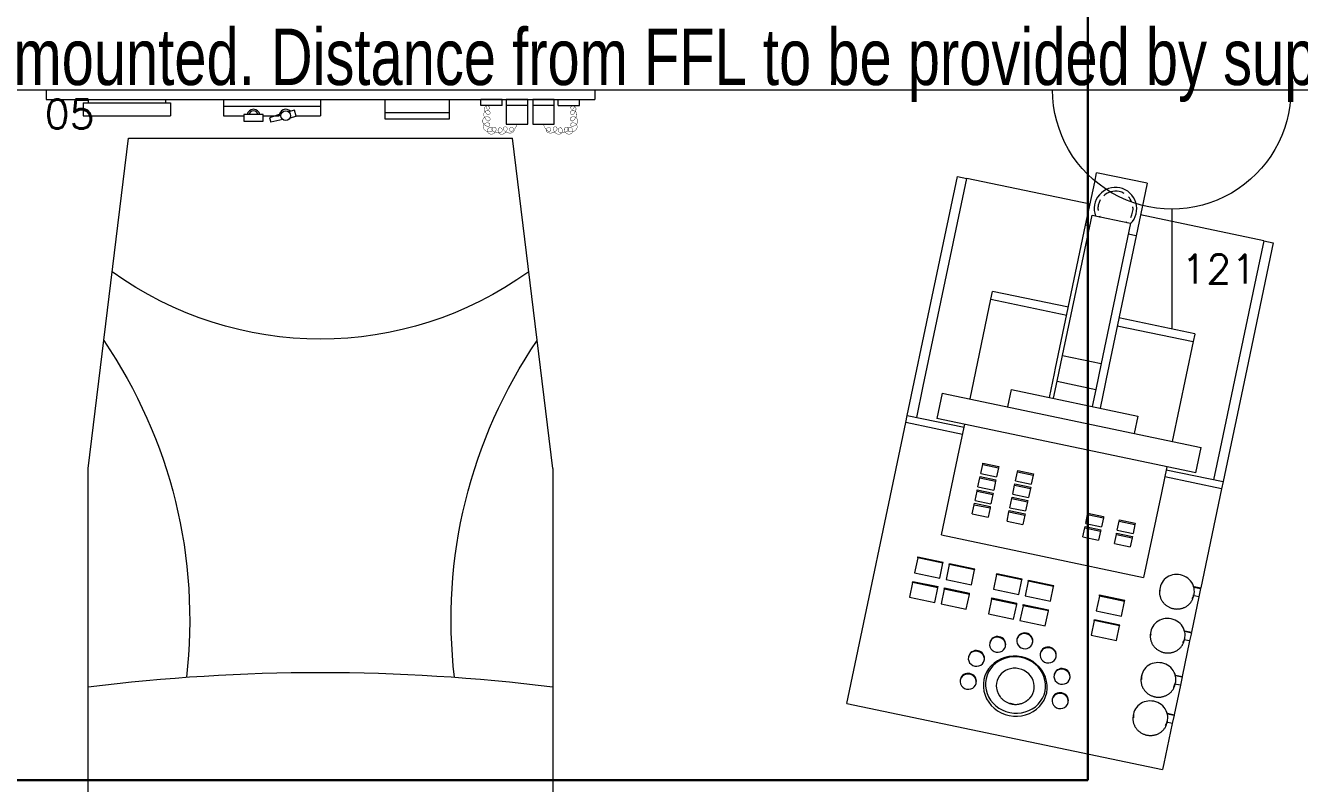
# Model space of a CAD drawing. Header units: metres. Extents: x 75097 to 220695, y -1557923 to -1361206.
# Drawn here: x 171726 to 173700, y -1424455 to -1423281 of the extents above; entities that cross this region are included whole.
import ezdxf

# ---------------------------------------------------------------- set-up
doc = ezdxf.new("R2010")
doc.units = ezdxf.units.M
doc.layers.get('0').update_dxf_attribs({"lineweight": 0})
for name, color, linetype, lineweight in [('A-100 - Copy$0$Medical Equipment and Furniture', 8, 'Continuous', 0), ('A-100 - Copy$0$Walls', 8, 'Continuous', 0), ('E-LG', 245, 'Continuous', 30)]:
    doc.layers.add(name, color=color, linetype=linetype, lineweight=lineweight)
doc.layers.add('E-POWR', color=7, linetype='Continuous', lineweight=9, true_color=0x4e7e3e)
doc.styles.add('A-100 - Copy$0$list_ghTextstyle', font='romans.shx', dxfattribs={"height": 0.25})
doc.styles.add('A-100 - Copy$0$X3G_ENTITY_257CFD', font='swisscl.ttf', dxfattribs={"height": 200})

# ---------------------------------------------------------------- blocks, each defined once
blk = doc.blocks.new('NORMAL SOCKET')
at = {"layer": 'E-POWR'}
for p, q in [((0, 307.7), (0, 615.4)), ((-307.7, 0), (307.7, 0))]:
    blk.add_line(p, q, dxfattribs=at)
blk.add_ellipse((0, 0), major_axis=(32.8, 305.9), ratio=1, start_param=4.81904, end_param=7.960633, dxfattribs=at)
blk = doc.blocks.new('A-100 - Copy$0$ME15657-P')
for p, q in [((0.04, 0.8841), (-0.04, 0.8841)), ((-0.04, 0.8691), (-0.04, 0.8841)), ((-0.04, 0.8009), (-0.04, 0.8691)), ((0.04, 0.8841), (0.04, 0.8691)), ((0.04, 0.8691), (0.04, 0.8009)), ((-0.25, 0.6341), (-0.25, 0.8341)), ((-0.25, 0.8341), (-0.235, 0.8341)), ((-0.04, 0.8341), (-0.235, 0.8341)), ((-0.235, 0.7741), (-0.235, 0.8341)), ((0.235, 0.8341), (0.04, 0.8341)), ((0.235, 0.8341), (0.235, 0.7741)), ((0.235, 0.8341), (0.25, 0.8341)), ((0.25, 0.8341), (0.25, 0.6341)), ((-0.0335, 0.5963), (-0.0335, 0.8182)), ((-0.0335, 0.8182), (0.0275, 0.8182)), ((0.0275, 0.8182), (0.0275, 0.5963)), ((-0.04, 0.5746), (-0.04, 0.8009)), ((-0.0335, 0.8009), (-0.04, 0.8009)), ((0.04, 0.8009), (0.0275, 0.8009)), ((0.04, 0.8009), (0.04, 0.5746)), ((-0.235, 0.5052), (-0.235, 0.7741)), ((0.235, 0.7741), (0.235, 0.5052)), ((-0.04, 0.671), (-0.16, 0.671)), ((-0.16, 0.6707), (-0.16, 0.671)), ((-0.16, 0.6587), (-0.16, 0.6707)), ((-0.16, 0.5007), (-0.16, 0.6587)), ((-0.16, 0.6587), (-0.04, 0.6587)), ((0.16, 0.671), (0.04, 0.671)), ((0.04, 0.6587), (0.16, 0.6587)), ((0.16, 0.671), (0.16, 0.6707)), ((0.16, 0.6707), (0.16, 0.6587)), ((0.16, 0.6587), (0.16, 0.5007)), ((-0.25, 0.4559), (-0.25, 0.6341)), ((0.25, 0.6341), (0.25, 0.4559)), ((-0.0335, 0.5553), (-0.0335, 0.5963)), ((-0.0335, 0.5963), (0.0275, 0.5963)), ((0.0275, 0.5963), (0.0275, 0.5553)), ((-0.04, 0.5665), (-0.04, 0.5746)), ((0.04, 0.5746), (0.04, 0.5665)), ((-0.04, 0.5283), (-0.04, 0.5665)), ((-0.0335, 0.5283), (-0.0335, 0.5553)), ((-0.0335, 0.5553), (0.0275, 0.5553)), ((0.0275, 0.5553), (0.0275, 0.5283)), ((0.04, 0.5665), (0.04, 0.5283)), ((-0.1, 0.5007), (-0.1, 0.5283)), ((-0.1, 0.5283), (0.1, 0.5283)), ((0.1, 0.5283), (0.1, 0.5007)), ((-0.235, 0.4556), (-0.235, 0.5052)), ((-0.2039, 0.5007), (0.2061, 0.5007)), ((-0.2039, 0.5007), (-0.2039, 0.4607)), ((0.2061, 0.4607), (0.2061, 0.5007)), ((0.235, 0.5052), (0.235, 0.4556)), ((-0.25, 0.4445), (-0.25, 0.4559)), ((-0.25, 0.4559), (-0.16, 0.4559)), ((0.2061, 0.4607), (-0.2039, 0.4607)), ((-0.16, 0.4191), (-0.16, 0.4606)), ((0.16, 0.4606), (0.16, 0.4191)), ((0.16, 0.4559), (0.25, 0.4559)), ((0.25, 0.4559), (0.25, 0.4445)), ((-0.25, 0.0096), (-0.25, 0.4445)), ((-0.16, 0.4445), (-0.25, 0.4445)), ((0.25, 0.4445), (0.16, 0.4445)), ((0.25, 0.4445), (0.25, 0.2877)), ((-0.16, 0.2855), (-0.16, 0.4191)), ((0.16, 0.4191), (0.16, 0.2855)), ((-0.12, 0.4055), (-0.12, 0.4076)), ((-0.12, 0.4076), (-0.095, 0.4076)), ((-0.12, 0.391), (-0.12, 0.4055)), ((-0.12, 0.4055), (-0.095, 0.4055)), ((-0.095, 0.4076), (-0.095, 0.4055)), ((-0.095, 0.4055), (-0.095, 0.391)), ((-0.065, 0.4055), (-0.065, 0.4076)), ((-0.065, 0.4076), (-0.04, 0.4076)), ((-0.065, 0.391), (-0.065, 0.4055)), ((-0.065, 0.4055), (-0.04, 0.4055)), ((-0.04, 0.4076), (-0.04, 0.4055)), ((-0.04, 0.4055), (-0.04, 0.391)), ((-0.12, 0.391), (-0.095, 0.391)), ((-0.12, 0.3843), (-0.12, 0.3864)), ((-0.12, 0.3864), (-0.095, 0.3864)), ((-0.12, 0.3698), (-0.12, 0.3843)), ((-0.12, 0.3843), (-0.095, 0.3843)), ((-0.095, 0.3864), (-0.095, 0.3843)), ((-0.095, 0.3843), (-0.095, 0.3698)), ((-0.065, 0.391), (-0.04, 0.391)), ((-0.065, 0.3843), (-0.065, 0.3864)), ((-0.065, 0.3864), (-0.04, 0.3864)), ((-0.065, 0.3698), (-0.065, 0.3843)), ((-0.065, 0.3843), (-0.04, 0.3843)), ((-0.04, 0.3864), (-0.04, 0.3843)), ((-0.04, 0.3843), (-0.04, 0.3698)), ((-0.12, 0.3698), (-0.095, 0.3698)), ((-0.12, 0.3631), (-0.12, 0.3652)), ((-0.12, 0.3652), (-0.095, 0.3652)), ((-0.12, 0.3486), (-0.12, 0.3631)), ((-0.12, 0.3631), (-0.095, 0.3631)), ((-0.095, 0.3652), (-0.095, 0.3631)), ((-0.095, 0.3631), (-0.095, 0.3486)), ((-0.065, 0.3698), (-0.04, 0.3698)), ((-0.065, 0.3631), (-0.065, 0.3652)), ((-0.065, 0.3652), (-0.04, 0.3652)), ((-0.065, 0.3486), (-0.065, 0.3631)), ((-0.065, 0.3631), (-0.04, 0.3631)), ((-0.04, 0.3652), (-0.04, 0.3631)), ((-0.04, 0.3631), (-0.04, 0.3486)), ((0.055, 0.3631), (0.055, 0.3652)), ((0.055, 0.3652), (0.08, 0.3652)), ((0.055, 0.3486), (0.055, 0.3631)), ((0.055, 0.3631), (0.08, 0.3631)), ((0.08, 0.3652), (0.08, 0.3631)), ((0.08, 0.3631), (0.08, 0.3486)), ((0.105, 0.3631), (0.105, 0.3652)), ((0.105, 0.3652), (0.13, 0.3652)), ((0.105, 0.3486), (0.105, 0.3631)), ((0.105, 0.3631), (0.13, 0.3631)), ((0.13, 0.3652), (0.13, 0.3631)), ((0.13, 0.3631), (0.13, 0.3486)), ((-0.12, 0.3486), (-0.095, 0.3486)), ((-0.12, 0.3418), (-0.12, 0.344)), ((-0.12, 0.344), (-0.095, 0.344)), ((-0.12, 0.3274), (-0.12, 0.3418)), ((-0.12, 0.3418), (-0.095, 0.3418)), ((-0.095, 0.344), (-0.095, 0.3418)), ((-0.095, 0.3418), (-0.095, 0.3274)), ((-0.065, 0.3486), (-0.04, 0.3486)), ((-0.065, 0.3418), (-0.065, 0.344)), ((-0.065, 0.344), (-0.04, 0.344)), ((-0.065, 0.3274), (-0.065, 0.3418)), ((-0.065, 0.3418), (-0.04, 0.3418)), ((-0.04, 0.344), (-0.04, 0.3418)), ((-0.04, 0.3418), (-0.04, 0.3274)), ((0.055, 0.3486), (0.08, 0.3486)), ((0.055, 0.3418), (0.055, 0.344)), ((0.055, 0.344), (0.08, 0.344)), ((0.055, 0.3274), (0.055, 0.3418)), ((0.055, 0.3418), (0.08, 0.3418)), ((0.08, 0.344), (0.08, 0.3418)), ((0.08, 0.3418), (0.08, 0.3274)), ((0.105, 0.3486), (0.13, 0.3486)), ((0.105, 0.3418), (0.105, 0.344)), ((0.105, 0.344), (0.13, 0.344)), ((0.105, 0.3274), (0.105, 0.3418)), ((0.105, 0.3418), (0.13, 0.3418)), ((0.13, 0.344), (0.13, 0.3418)), ((0.13, 0.3418), (0.13, 0.3274)), ((-0.12, 0.3274), (-0.095, 0.3274)), ((-0.065, 0.3274), (-0.04, 0.3274)), ((0.055, 0.3274), (0.08, 0.3274)), ((0.105, 0.3274), (0.13, 0.3274)), ((-0.16, 0.2855), (0.16, 0.2855)), ((0.2372, 0.2879), (0.2394, 0.2877)), ((0.2381, 0.2867), (0.2394, 0.2868)), ((0.2394, 0.2877), (0.25, 0.2877)), ((0.2394, 0.2868), (0.25, 0.2868)), ((0.25, 0.2876), (0.25, 0.2867)), ((0.25, 0.2868), (0.25, 0.2737)), ((0.1882, 0.276), (0.1882, 0.2729)), ((0.25, 0.2737), (0.2406, 0.2737)), ((0.2418, 0.2729), (0.2418, 0.276)), ((0.25, 0.2737), (0.25, 0.2177)), ((-0.1888, 0.2448), (-0.1488, 0.2448)), ((-0.1888, 0.243), (-0.1888, 0.2448)), ((-0.1488, 0.243), (-0.1888, 0.243)), ((-0.1888, 0.243), (-0.1888, 0.2196)), ((-0.1488, 0.243), (-0.1488, 0.2448)), ((-0.1488, 0.2196), (-0.1488, 0.243)), ((-0.1388, 0.2448), (-0.0988, 0.2448)), ((-0.1388, 0.243), (-0.1388, 0.2448)), ((-0.0988, 0.243), (-0.1388, 0.243)), ((-0.1388, 0.243), (-0.1388, 0.2196)), ((-0.0988, 0.243), (-0.0988, 0.2448)), ((-0.0988, 0.2196), (-0.0988, 0.243)), ((-0.0638, 0.2448), (-0.0238, 0.2448)), ((-0.0638, 0.243), (-0.0638, 0.2448)), ((-0.0238, 0.243), (-0.0638, 0.243)), ((-0.0638, 0.243), (-0.0638, 0.2196)), ((-0.0238, 0.243), (-0.0238, 0.2448)), ((-0.0238, 0.2196), (-0.0238, 0.243)), ((-0.0138, 0.2448), (0.0262, 0.2448)), ((-0.0138, 0.243), (-0.0138, 0.2448)), ((0.0262, 0.243), (-0.0138, 0.243)), ((-0.0138, 0.243), (-0.0138, 0.2196)), ((0.0262, 0.243), (0.0262, 0.2448)), ((0.0262, 0.2196), (0.0262, 0.243)), ((0.0988, 0.2448), (0.1388, 0.2448)), ((0.0988, 0.243), (0.0988, 0.2448)), ((0.1388, 0.243), (0.0988, 0.243)), ((0.0988, 0.243), (0.0988, 0.2196)), ((0.1388, 0.243), (0.1388, 0.2448)), ((0.1388, 0.2196), (0.1388, 0.243)), ((-0.1888, 0.2196), (-0.1488, 0.2196)), ((-0.1388, 0.2196), (-0.0988, 0.2196)), ((-0.0638, 0.2196), (-0.0238, 0.2196)), ((-0.0138, 0.2196), (0.0262, 0.2196)), ((0.0988, 0.2196), (0.1388, 0.2196)), ((0.2375, 0.2178), (0.2394, 0.2177)), ((0.2394, 0.2177), (0.25, 0.2177)), ((-0.1888, 0.206), (-0.1488, 0.206)), ((-0.1888, 0.2042), (-0.1888, 0.206)), ((-0.1488, 0.2042), (-0.1888, 0.2042)), ((-0.1888, 0.2042), (-0.1888, 0.1809)), ((-0.1488, 0.2042), (-0.1488, 0.206)), ((-0.1488, 0.1809), (-0.1488, 0.2042)), ((-0.1388, 0.206), (-0.0988, 0.206)), ((-0.1388, 0.2042), (-0.1388, 0.206)), ((-0.0988, 0.2042), (-0.1388, 0.2042)), ((-0.1388, 0.2042), (-0.1388, 0.1809)), ((-0.0988, 0.2042), (-0.0988, 0.206)), ((-0.0988, 0.1809), (-0.0988, 0.2042)), ((-0.0638, 0.206), (-0.0238, 0.206)), ((-0.0638, 0.2042), (-0.0638, 0.206)), ((-0.0238, 0.2042), (-0.0638, 0.2042)), ((-0.0638, 0.2042), (-0.0638, 0.1809)), ((-0.0238, 0.2042), (-0.0238, 0.206)), ((-0.0238, 0.1809), (-0.0238, 0.2042)), ((-0.0138, 0.206), (0.0262, 0.206)), ((-0.0138, 0.2042), (-0.0138, 0.206)), ((0.0262, 0.2042), (-0.0138, 0.2042)), ((-0.0138, 0.2042), (-0.0138, 0.1809)), ((0.0262, 0.2042), (0.0262, 0.206)), ((0.0262, 0.1809), (0.0262, 0.2042)), ((0.0988, 0.206), (0.1388, 0.206)), ((0.0988, 0.2042), (0.0988, 0.206)), ((0.1388, 0.2042), (0.0988, 0.2042)), ((0.0988, 0.2042), (0.0988, 0.1809)), ((0.1388, 0.2042), (0.1388, 0.206)), ((0.1388, 0.1809), (0.1388, 0.2042)), ((0.1882, 0.2064), (0.1882, 0.2033)), ((0.2385, 0.2167), (0.2394, 0.2168)), ((0.2394, 0.2168), (0.25, 0.2168)), ((0.25, 0.2037), (0.2406, 0.2037)), ((0.2418, 0.2033), (0.2418, 0.2064)), ((0.25, 0.2168), (0.25, 0.2037)), ((0.25, 0.2037), (0.25, 0.1476)), ((-0.1888, 0.1809), (-0.1488, 0.1809)), ((-0.1388, 0.1809), (-0.0988, 0.1809)), ((-0.0638, 0.1809), (-0.0238, 0.1809)), ((-0.0138, 0.1809), (0.0262, 0.1809)), ((0.0988, 0.1809), (0.1388, 0.1809)), ((-0.0125, 0.1519), (-0.0125, 0.1509)), ((0.0125, 0.1509), (0.0125, 0.1519)), ((0.2376, 0.1478), (0.2394, 0.1476)), ((0.2385, 0.1467), (0.2394, 0.1467)), ((0.2394, 0.1476), (0.25, 0.1476)), ((0.2394, 0.1467), (0.25, 0.1467)), ((0.25, 0.1475), (0.25, 0.1466)), ((0.25, 0.1467), (0.25, 0.1336)), ((-0.0525, 0.1379), (-0.0525, 0.1369)), ((-0.0275, 0.1369), (-0.0275, 0.1379)), ((0.0275, 0.1379), (0.0275, 0.1369)), ((0.0525, 0.1369), (0.0525, 0.1379)), ((0.1882, 0.1365), (0.1882, 0.1333)), ((0.25, 0.1336), (0.2406, 0.1336)), ((0.2418, 0.1333), (0.2418, 0.1365)), ((0.25, 0.1336), (0.25, 0.087)), ((-0.0803, 0.1099), (-0.0803, 0.1089)), ((-0.0553, 0.1089), (-0.0553, 0.1099)), ((0.0553, 0.1099), (0.0553, 0.1089)), ((0.0803, 0.1089), (0.0803, 0.1099)), ((0.2376, 0.0872), (0.2394, 0.087)), ((0.2385, 0.0861), (0.2394, 0.0861)), ((0.2394, 0.087), (0.25, 0.087)), ((0.2394, 0.0861), (0.25, 0.0861)), ((0.25, 0.0869), (0.25, 0.086)), ((0.25, 0.0861), (0.25, 0.073)), ((-0.0853, 0.0726), (-0.0853, 0.0715)), ((-0.0603, 0.0715), (-0.0603, 0.0726)), ((0.0603, 0.0726), (0.0603, 0.0715)), ((0.0853, 0.0715), (0.0853, 0.0726)), ((0.1882, 0.0758), (0.1882, 0.0727)), ((0.25, 0.073), (0.2406, 0.073)), ((0.2418, 0.0727), (0.2418, 0.0758)), ((0.25, 0.073), (0.25, 0.0096)), ((-0.25, 0), (-0.25, 0.0096)), ((-0.25, 0), (0.25, 0)), ((0.25, 0.0096), (0.25, 0))]:
    blk.add_line(p, q)
at = {"flags": 128}
for points in [[(0.1882, 0.2729), (0.1883, 0.2718), (0.1883, 0.2708), (0.1884, 0.2698), (0.1886, 0.2688), (0.1888, 0.2678), (0.189, 0.2668), (0.1893, 0.2658), (0.1896, 0.2648), (0.19, 0.2638), (0.1904, 0.2629), (0.1909, 0.262), (0.1913, 0.261), (0.1919, 0.2602), (0.1924, 0.2593), (0.193, 0.2584), (0.1936, 0.2576), (0.1943, 0.2568), (0.195, 0.256), (0.1957, 0.2553), (0.1965, 0.2546), (0.1973, 0.2539), (0.1981, 0.2532), (0.1989, 0.2526), (0.1998, 0.252), (0.2007, 0.2515), (0.2016, 0.251), (0.2025, 0.2505), (0.2035, 0.25), (0.2044, 0.2496), (0.2054, 0.2492), (0.2064, 0.2489), (0.2074, 0.2486), (0.2084, 0.2483), (0.2095, 0.2481), (0.2105, 0.2479), (0.2116, 0.2478), (0.2126, 0.2477), (0.2137, 0.2476), (0.2147, 0.2476), (0.215, 0.2476)], [(0.215, 0.2476), (0.2161, 0.2476), (0.2171, 0.2476), (0.2182, 0.2477), (0.2192, 0.2479), (0.2203, 0.248), (0.2213, 0.2483), (0.2223, 0.2485), (0.2233, 0.2488), (0.2243, 0.2491), (0.2253, 0.2495), (0.2263, 0.2499), (0.2272, 0.2503), (0.2282, 0.2508), (0.2291, 0.2513), (0.23, 0.2519), (0.2308, 0.2525), (0.2317, 0.2531), (0.2325, 0.2537), (0.2333, 0.2544), (0.2341, 0.2551), (0.2348, 0.2558), (0.2355, 0.2566), (0.2362, 0.2574), (0.2368, 0.2582), (0.2374, 0.2591), (0.238, 0.2599), (0.2385, 0.2608), (0.239, 0.2617), (0.2395, 0.2626), (0.2399, 0.2636), (0.2403, 0.2645), (0.2406, 0.2655), (0.2409, 0.2665), (0.2411, 0.2675), (0.2414, 0.2685), (0.2415, 0.2695), (0.2416, 0.2705), (0.2417, 0.2716), (0.2418, 0.2726), (0.2418, 0.2729)], [(0.1882, 0.2033), (0.1883, 0.2023), (0.1883, 0.2012), (0.1884, 0.2002), (0.1886, 0.1992), (0.1888, 0.1982), (0.189, 0.1972), (0.1893, 0.1962), (0.1896, 0.1952), (0.19, 0.1943), (0.1904, 0.1933), (0.1909, 0.1924), (0.1913, 0.1915), (0.1919, 0.1906), (0.1924, 0.1897), (0.193, 0.1889), (0.1936, 0.188), (0.1943, 0.1872), (0.195, 0.1865), (0.1957, 0.1857), (0.1965, 0.185), (0.1973, 0.1843), (0.1981, 0.1837), (0.1989, 0.183), (0.1998, 0.1825), (0.2007, 0.1819), (0.2016, 0.1814), (0.2025, 0.1809), (0.2035, 0.1804), (0.2044, 0.18), (0.2054, 0.1797), (0.2064, 0.1793), (0.2074, 0.179), (0.2084, 0.1787), (0.2095, 0.1785), (0.2105, 0.1783), (0.2116, 0.1782), (0.2126, 0.1781), (0.2137, 0.178), (0.2147, 0.178), (0.215, 0.178)], [(0.215, 0.178), (0.2161, 0.178), (0.2171, 0.178), (0.2182, 0.1781), (0.2192, 0.1783), (0.2203, 0.1785), (0.2213, 0.1787), (0.2223, 0.1789), (0.2233, 0.1792), (0.2243, 0.1796), (0.2253, 0.1799), (0.2263, 0.1803), (0.2272, 0.1808), (0.2282, 0.1812), (0.2291, 0.1818), (0.23, 0.1823), (0.2308, 0.1829), (0.2317, 0.1835), (0.2325, 0.1841), (0.2333, 0.1848), (0.2341, 0.1855), (0.2348, 0.1863), (0.2355, 0.187), (0.2362, 0.1878), (0.2368, 0.1886), (0.2374, 0.1895), (0.238, 0.1903), (0.2385, 0.1912), (0.239, 0.1921), (0.2395, 0.1931), (0.2399, 0.194), (0.2403, 0.195), (0.2406, 0.1959), (0.2409, 0.1969), (0.2411, 0.1979), (0.2414, 0.1989), (0.2415, 0.1999), (0.2416, 0.201), (0.2417, 0.202), (0.2418, 0.203), (0.2418, 0.2033)], [(0.1882, 0.1333), (0.1883, 0.1323), (0.1883, 0.1313), (0.1884, 0.1303), (0.1886, 0.1292), (0.1888, 0.1282), (0.189, 0.1272), (0.1893, 0.1262), (0.1896, 0.1253), (0.19, 0.1243), (0.1904, 0.1234), (0.1909, 0.1224), (0.1913, 0.1215), (0.1919, 0.1206), (0.1924, 0.1198), (0.193, 0.1189), (0.1936, 0.1181), (0.1943, 0.1173), (0.195, 0.1165), (0.1957, 0.1158), (0.1965, 0.1151), (0.1973, 0.1144), (0.1981, 0.1137), (0.1989, 0.1131), (0.1998, 0.1125), (0.2007, 0.112), (0.2016, 0.1114), (0.2025, 0.1109), (0.2035, 0.1105), (0.2044, 0.1101), (0.2054, 0.1097), (0.2064, 0.1094), (0.2074, 0.1091), (0.2084, 0.1088), (0.2095, 0.1086), (0.2105, 0.1084), (0.2116, 0.1082), (0.2126, 0.1081), (0.2137, 0.1081), (0.2147, 0.108), (0.215, 0.108)], [(0.215, 0.108), (0.2161, 0.108), (0.2171, 0.1081), (0.2182, 0.1082), (0.2192, 0.1083), (0.2203, 0.1085), (0.2213, 0.1087), (0.2223, 0.109), (0.2233, 0.1093), (0.2243, 0.1096), (0.2253, 0.11), (0.2263, 0.1104), (0.2272, 0.1108), (0.2282, 0.1113), (0.2291, 0.1118), (0.23, 0.1124), (0.2308, 0.1129), (0.2317, 0.1135), (0.2325, 0.1142), (0.2333, 0.1149), (0.2341, 0.1156), (0.2348, 0.1163), (0.2355, 0.1171), (0.2362, 0.1179), (0.2368, 0.1187), (0.2374, 0.1195), (0.238, 0.1204), (0.2385, 0.1213), (0.239, 0.1222), (0.2395, 0.1231), (0.2399, 0.1241), (0.2403, 0.125), (0.2406, 0.126), (0.2409, 0.127), (0.2411, 0.128), (0.2414, 0.129), (0.2415, 0.13), (0.2416, 0.131), (0.2417, 0.132), (0.2418, 0.1331), (0.2418, 0.1333)], [(-0.0266, 0.0675), (-0.026, 0.0664), (-0.0253, 0.0654), (-0.0246, 0.0644), (-0.0239, 0.0634), (-0.0231, 0.0624), (-0.0224, 0.0615), (-0.0215, 0.0606), (-0.0207, 0.0598), (-0.0198, 0.0589), (-0.0189, 0.0582), (-0.018, 0.0575), (-0.017, 0.0568), (-0.016, 0.0561), (-0.015, 0.0555), (-0.014, 0.055), (-0.013, 0.0544), (-0.0119, 0.054), (-0.0109, 0.0535), (-0.0098, 0.0531), (-0.0087, 0.0528), (-0.0076, 0.0525), (-0.0065, 0.0522), (-0.0054, 0.052), (-0.0043, 0.0518), (-0.0032, 0.0517), (-0.0021, 0.0516), (-0.001, 0.0515), (0, 0.0515)], [(0, 0.0515), (0.0011, 0.0515), (0.0022, 0.0516), (0.0034, 0.0517), (0.0045, 0.0518), (0.0056, 0.052), (0.0067, 0.0522), (0.0078, 0.0525), (0.0089, 0.0528), (0.0099, 0.0532), (0.011, 0.0536), (0.0121, 0.054), (0.0131, 0.0545), (0.0141, 0.055), (0.0152, 0.0556), (0.0161, 0.0562), (0.0171, 0.0569), (0.0181, 0.0575), (0.019, 0.0583), (0.0199, 0.059), (0.0208, 0.0599), (0.0216, 0.0607), (0.0225, 0.0616), (0.0232, 0.0625), (0.024, 0.0635), (0.0247, 0.0645), (0.0254, 0.0655), (0.026, 0.0666), (0.0266, 0.0675)], [(0.1882, 0.0727), (0.1883, 0.0717), (0.1883, 0.0706), (0.1884, 0.0696), (0.1886, 0.0686), (0.1888, 0.0676), (0.189, 0.0666), (0.1893, 0.0656), (0.1896, 0.0646), (0.19, 0.0637), (0.1904, 0.0627), (0.1909, 0.0618), (0.1913, 0.0609), (0.1919, 0.06), (0.1924, 0.0591), (0.193, 0.0583), (0.1936, 0.0574), (0.1943, 0.0566), (0.195, 0.0559), (0.1957, 0.0551), (0.1965, 0.0544), (0.1973, 0.0537), (0.1981, 0.0531), (0.1989, 0.0525), (0.1998, 0.0519), (0.2007, 0.0513), (0.2016, 0.0508), (0.2025, 0.0503), (0.2035, 0.0499), (0.2044, 0.0494), (0.2054, 0.0491), (0.2064, 0.0487), (0.2074, 0.0484), (0.2084, 0.0482), (0.2095, 0.0479), (0.2105, 0.0477), (0.2116, 0.0476), (0.2126, 0.0475), (0.2137, 0.0474), (0.2147, 0.0474), (0.215, 0.0474)], [(0.215, 0.0474), (0.2161, 0.0474), (0.2171, 0.0475), (0.2182, 0.0476), (0.2192, 0.0477), (0.2203, 0.0479), (0.2213, 0.0481), (0.2223, 0.0483), (0.2233, 0.0486), (0.2243, 0.049), (0.2253, 0.0493), (0.2263, 0.0497), (0.2272, 0.0502), (0.2282, 0.0507), (0.2291, 0.0512), (0.23, 0.0517), (0.2308, 0.0523), (0.2317, 0.0529), (0.2325, 0.0536), (0.2333, 0.0542), (0.2341, 0.0549), (0.2348, 0.0557), (0.2355, 0.0564), (0.2362, 0.0572), (0.2368, 0.058), (0.2374, 0.0589), (0.238, 0.0597), (0.2385, 0.0606), (0.239, 0.0615), (0.2395, 0.0625), (0.2399, 0.0634), (0.2403, 0.0644), (0.2406, 0.0653), (0.2409, 0.0663), (0.2411, 0.0673), (0.2414, 0.0683), (0.2415, 0.0693), (0.2416, 0.0704), (0.2417, 0.0714), (0.2418, 0.0724), (0.2418, 0.0727)]]:
    blk.add_lwpolyline(points, dxfattribs=at)
for radius, start, end in [(0.033, 90, 212.0544), (0.033, 327.3076, 90), (0.0272, 90, 144), (0.0272, 126, 144), (0.0272, 72, 90), (0.0272, 36, 54), (0.0272, 162, 198), (0.0272, 180, 198), (0.0272, 0, 18), (0.0272, 342, 18), (0.0272, 216, 221.6097), (0.0272, 318.3903, 324), (0.0272, 318.3903, 324)]:
    blk.add_arc((0, 0.8355), radius, start, end)
for centre, major_axis, start_param, end_param in [((0.215, 0.276), (0.0268, 0), 1.570796, 3.401412), ((0.215, 0.276), (0.0268, 0), 5.969026, 7.853982), ((0.215, 0.2064), (0.0268, 0), 1.570796, 3.401412), ((0.215, 0.2064), (0.0268, 0), 5.969026, 7.853982), ((0, 0.1519), (0.0125, 0), 1.570796, 3.141593), ((0, 0.1509), (0.0125, 0), 1.570796, 4.712389), ((0, 0.1519), (0.0125, 0), 0, 1.570796), ((0, 0.1509), (0.0125, 0), 4.712389, 7.853982), ((0.215, 0.1365), (0.0268, 0), 1.570796, 3.401412), ((0.215, 0.1365), (0.0268, 0), 5.969026, 7.853982), ((-0.04, 0.1379), (0.0125, 0), 1.570796, 3.141593), ((-0.04, 0.1369), (0.0125, 0), 1.570796, 4.712389), ((-0.04, 0.1379), (0.0125, 0), 0, 1.570796), ((-0.04, 0.1369), (0.0125, 0), 4.712389, 7.853982), ((0.04, 0.1379), (0.0125, 0), 1.570796, 3.141593), ((0.04, 0.1369), (0.0125, 0), 1.570796, 4.712389), ((0.04, 0.1379), (0.0125, 0), 0, 1.570796), ((0.04, 0.1369), (0.0125, 0), 4.712389, 7.853982), ((-0.0678, 0.1099), (0.0125, 0), 1.570796, 3.141593), ((-0.0678, 0.1089), (0.0125, 0), 1.570796, 4.712389), ((-0.0678, 0.1099), (0.0125, 0), 0, 1.570796), ((-0.0678, 0.1089), (0.0125, 0), 4.712389, 7.853982), ((0, 0.0797), (-0.0497, 0), 4.712389, 7.853982), ((0, 0.0815), (-0.0467, 0), 4.712389, 7.853982), ((0, 0.0797), (0.0497, 0), 4.712389, 7.853982), ((0, 0.0815), (0.0467, 0), 4.712389, 7.853982), ((0.0678, 0.1099), (0.0125, 0), 1.570796, 3.141593), ((0.0678, 0.1089), (0.0125, 0), 1.570796, 4.712389), ((0.0678, 0.1099), (0.0125, 0), 0, 1.570796), ((0.0678, 0.1089), (-0.0125, 0), 1.570796, 4.712389), ((0, 0.0797), (0.0296, 0), 1.570796, 3.926991), ((0, 0.0797), (0.0296, 0), 5.497787, 7.853982), ((0.215, 0.0758), (0.0268, 0), 1.570796, 3.401412), ((0.215, 0.0758), (0.0268, 0), 5.969026, 7.853982), ((-0.0728, 0.0726), (0.0125, 0), 1.570796, 3.141593), ((-0.0728, 0.0715), (0.0125, 0), 1.570796, 4.712389), ((-0.0728, 0.0726), (0.0125, 0), 0, 1.570796), ((-0.0728, 0.0715), (0.0125, 0), 4.712389, 7.853982), ((0.0728, 0.0726), (0.0125, 0), 1.570796, 3.141593), ((0.0728, 0.0715), (0.0125, 0), 1.570796, 4.712389), ((0.0728, 0.0726), (0.0125, 0), 0, 1.570796), ((0.0728, 0.0715), (0.0125, 0), 4.712389, 7.853982), ((0, 0.0797), (0.0296, 0), 4.624442, 4.652361), ((0, 0.0797), (0.0296, 0), 4.672724, 4.712389), ((0, 0.0797), (0.0296, 0), 4.712389, 4.752054), ((0, 0.0797), (0.0296, 0), 4.772417, 4.800336)]:
    blk.add_ellipse(centre, major_axis=major_axis, ratio=0.93358, start_param=start_param, end_param=end_param)
blk = doc.blocks.new('A-100 - Copy$0$HF13904-P')
for p, q in [((0.889, 0.685), (0.3775, 0.6225)), ((1.8094, 0.685), (0.889, 0.685)), ((0.3775, 0.6225), (0.3775, 0.0275)), ((0.889, -0.035), (0.3775, 0.0275)), ((0.889, -0.035), (1.8094, -0.035))]:
    blk.add_line(p, q)
for centre, radius, start, end in [((4.1122, 0.325), 2.9071, 172.8865, 187.1135), ((1.1233, 1.2954), 0.7679, 235.7331, 276.6778), ((0.1372, 0.325), 0.5515, 324.1788, 35.8212), ((1.1233, -0.6454), 0.7679, 83.3222, 124.2669)]:
    blk.add_arc(centre, radius, start, end)
blk = doc.blocks.new('A-100 - Copy$0$ME19011A-P')
for p, q in [((-0.425, 0), (0.425, 0)), ((-0.425, 0), (-0.425, -0.015)), ((0.425, 0), (0.425, -0.015)), ((-0.425, -0.015), (0.425, -0.015)), ((-0.36, -0.015), (-0.36, -0.0198)), ((-0.24, -0.015), (-0.24, -0.0198)), ((-0.15, -0.015), (-0.15, -0.04)), ((0, -0.015), (0, -0.04)), ((0.1, -0.015), (0.1, -0.045)), ((0.2, -0.045), (0.2, -0.015)), ((0.2818, -0.015), (0.2484, -0.015)), ((0.2484, -0.0243), (0.2484, -0.015)), ((0.2818, -0.0243), (0.2818, -0.015)), ((0.3211, -0.015), (0.2877, -0.015)), ((0.2877, -0.015), (0.2877, -0.0531)), ((0.3211, -0.0531), (0.3211, -0.015)), ((0.3623, -0.015), (0.3289, -0.015)), ((0.3289, -0.015), (0.3289, -0.0531)), ((0.3623, -0.0531), (0.3623, -0.015)), ((0.3682, -0.0243), (0.3682, -0.015)), ((0.3682, -0.015), (0.4016, -0.015)), ((0.4016, -0.0243), (0.4016, -0.015)), ((-0.3675, -0.0198), (-0.2325, -0.0198)), ((-0.3675, -0.0198), (-0.3675, -0.0399)), ((-0.2325, -0.0198), (-0.2325, -0.0399)), ((-0.15, -0.025), (0, -0.025)), ((-0.0606, -0.0371), (-0.0787, -0.0432)), ((-0.0402, -0.0312), (-0.0496, -0.0337)), ((-0.0376, -0.0409), (-0.0402, -0.0312)), ((0.1, -0.035), (0.2, -0.035)), ((0.2818, -0.0243), (0.2484, -0.0243)), ((0.3211, -0.0243), (0.2877, -0.0243)), ((0.3623, -0.0243), (0.3289, -0.0243)), ((0.3682, -0.0243), (0.4016, -0.0243)), ((-0.3675, -0.0399), (-0.2325, -0.0399)), ((-0.15, -0.04), (-0.1187, -0.04)), ((-0.0887, -0.04), (-0.0637, -0.04)), ((-0.0787, -0.0432), (-0.077, -0.0497)), ((-0.0582, -0.046), (-0.077, -0.0497)), ((-0.047, -0.0434), (-0.0376, -0.0409)), ((-0.0379, -0.04), (0, -0.04)), ((0.1, -0.045), (0.2, -0.045)), ((0.2877, -0.0531), (0.3211, -0.0531)), ((0.3289, -0.0531), (0.3623, -0.0531))]:
    blk.add_line(p, q)
blk.add_lwpolyline([(-0.1187, -0.0482), (-0.0887, -0.0482), (-0.0887, -0.0382), (-0.1187, -0.0382)], close=True)
at = {"const_width": 0.000601}
for points in [[(0.3044, -0.0531, -0.184574), (0.2977, -0.0636, -1.44364), (0.2961, -0.0581, -0.837915), (0.2969, -0.0664, -0.30536), (0.2839, -0.062, -1.584726), (0.2894, -0.0609, -0.253153), (0.2827, -0.0684, -0.874198), (0.2775, -0.0585, -0.915253), (0.2791, -0.0658, -0.223821), (0.2683, -0.0644, -1.703343), (0.272, -0.0597, -0.588962), (0.2621, -0.068, -0.717795), (0.2625, -0.0581, -0.983104), (0.2645, -0.0644, -0.326362), (0.2534, -0.0609, -0.758716), (0.2609, -0.0514, -0.906186), (0.2593, -0.0565, -0.189488), (0.2526, -0.0522, -0.7948), (0.2613, -0.0423, -1.223996), (0.2574, -0.047, -0.072149), (0.2534, -0.0403, -0.645886), (0.2609, -0.0324, -1.366917), (0.2574, -0.0371, -0.078415), (0.2542, -0.0308, -0.723006), (0.2613, -0.0256, -1.105484), (0.2582, -0.0292, -0.221197), (0.2566, -0.0243, -0.221197)], [(0.3456, -0.0531, 0.184574), (0.3523, -0.0636, 1.44364), (0.3539, -0.0581, 0.837915), (0.3531, -0.0664, 0.30536), (0.3661, -0.062, 1.584726), (0.3606, -0.0609, 0.253153), (0.3673, -0.0684, 0.874198), (0.3725, -0.0585, 0.915253), (0.3709, -0.0658, 0.223821), (0.3817, -0.0644, 1.703343), (0.378, -0.0597, 0.588962), (0.3879, -0.068, 0.717795), (0.3875, -0.0581, 0.983104), (0.3855, -0.0644, 0.326362), (0.3966, -0.0609, 0.758716), (0.3891, -0.0514, 0.906186), (0.3907, -0.0565, 0.189488), (0.3974, -0.0522, 0.7948), (0.3887, -0.0423, 1.223996), (0.3926, -0.047, 0.072149), (0.3966, -0.0403, 0.645886), (0.3891, -0.0324, 1.366917), (0.3926, -0.0371, 0.078415), (0.3958, -0.0308, 0.723006), (0.3887, -0.0256, 1.105484), (0.3918, -0.0292, 0.221197), (0.3934, -0.0243, 0.221197)]]:
    blk.add_lwpolyline(points, format="xyb", dxfattribs=at)
blk.add_circle((-0.0537, -0.04), 0.0075)
for centre, radius, start, end in [((-0.1037, -0.04), 0.01, 10.4593, 169.5407), ((-0.1037, -0.04), 0.0075, 14.0075, 165.9925), ((-0.0537, -0.04), 0.01, 45, 180)]:
    blk.add_arc(centre, radius, start, end)
blk = doc.blocks.new('A-100 - Copy')
at = {"layer": 'A-100 - Copy$0$Walls'}
blk.add_line((168262.2, -1423380.6, 0), (175033.3, -1423380.6, 0), dxfattribs=at)
at = {"layer": 'A-100 - Copy$0$Medical Equipment and Furniture'}
for name, p, xscale, yscale, zscale, rotation in [('A-100 - Copy$0$ME19011A-P', (172183, -1423380.6, 0), 1000, 1000, 1000, 359.9999036070323), ('A-100 - Copy$0$ME15657-P', (173243.2, -1424382.3, -0.2), 1000.000000000001, 1000.000000000001, 1000.000000000001, 348.1466182299062)]:
    blk.add_blockref(name, p, dxfattribs=dict(at, xscale=xscale, yscale=yscale, zscale=zscale, rotation=rotation))
at = {"layer": 'A-100 - Copy$0$Medical Equipment and Furniture', "extrusion": (1.30932e-09, -8.00415e-07, -1), "xscale": 1000.000000000005, "yscale": 1000.000000000005, "zscale": 1000.000000000005, "rotation": 269.9998321446826}
blk.add_blockref('A-100 - Copy$0$HF13904-P', (-172508, -1423077.9, 1.1), dxfattribs=at)
at = {"layer": 'A-100 - Copy$0$Medical Equipment and Furniture', "insert": (172422.6, -1423285.5, 0), "char_height": 87.473, "width": 3260.537, "attachment_point": 2, "style": 'A-100 - Copy$0$X3G_ENTITY_257CFD'}
blk.add_mtext('05 and 06 are wall mounted. Distance from FFL to be provided by supplier', dxfattribs=at)
at = {"layer": 'A-100 - Copy$0$Medical Equipment and Furniture', "insert": (171794.4, -1423395.6, 0), "char_height": 45, "attachment_point": 2, "rotation": 0.03, "style": 'A-100 - Copy$0$list_ghTextstyle'}
blk.add_mtext('05', dxfattribs=at)
at = {"layer": 'A-100 - Copy$0$Medical Equipment and Furniture', "insert": (173575, -1423635.7, 0), "char_height": 45, "attachment_point": 2, "style": 'A-100 - Copy$0$list_ghTextstyle'}
blk.add_mtext('121', dxfattribs=at)

msp = doc.modelspace()

# ---------------------------------------------------------------- linework, layer by layer
at = {"layer": 'E-LG', "color": 1}
msp.add_lwpolyline([(167298.6, -1445828), (167298.6, -1427992.5), (162293.9, -1427992.5), (162140.8, -1427847.7), (162256.4, -1427725.4), (163407, -1427725.4), (163503.9, -1427618.9), (163605.4, -1427732.2), (167672.2, -1427732.2), (167672.2, -1424590.5), (168445.6, -1424180.6), (168629.6, -1424450), (173372.2, -1424450), (173372.2, -1417539.6), (174490.1, -1417539.6), (174594.1, -1417487.6), (174493.6, -1417437.8), (172996.7, -1417437.8), (172996.7, -1413950.7), (172882.2, -1413890.9), (172996.7, -1413847), (172996.7, -1412914.2), (172882.2, -1412870.9)], dxfattribs=at)

# ---------------------------------------------------------------- block references
at = {"layer": 'E-POWR', "color": 85, "xscale": -0.6, "yscale": 0.6, "zscale": 0.6, "rotation": 180}
msp.add_blockref('NORMAL SOCKET', (173502, -1423380.6, 0), dxfattribs=at)

# ---------------------------------------------------------------- next in the draw order: block references
msp.add_blockref('A-100 - Copy', (0, 0))

doc.saveas('drawing.dxf')
